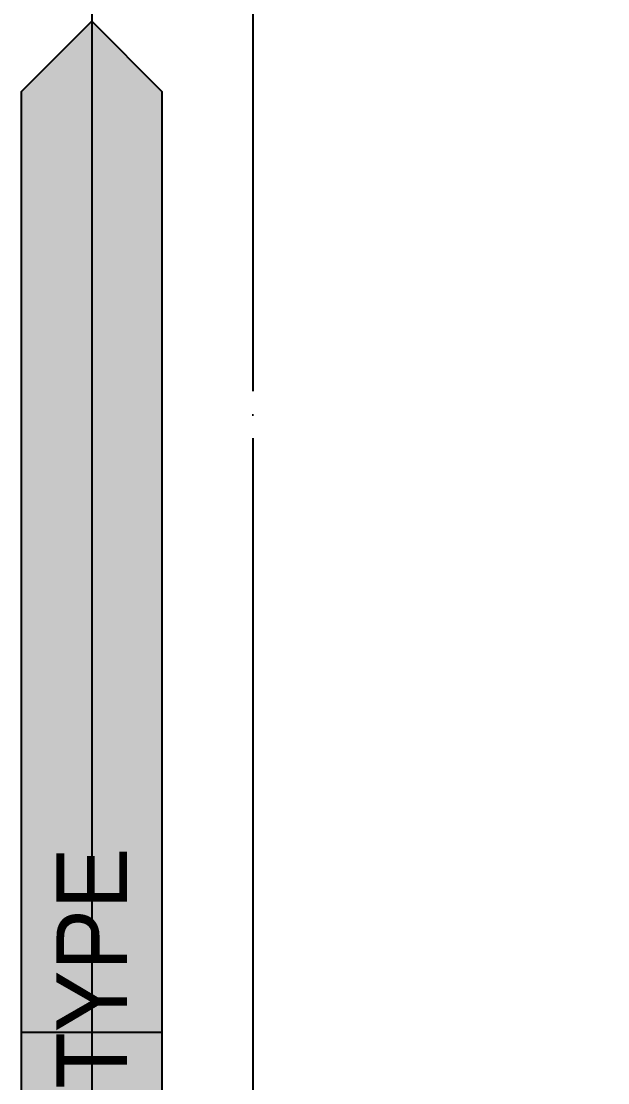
# Model space of a CAD drawing. Header units: millimetres. Extents: x 840000 to 1054178, y 0 to 59400.
# Drawn here: x 856287 to 858783, y 19056 to 23571 of the extents above; entities that cross this region are included whole.
import ezdxf
from ezdxf.enums import TextEntityAlignment as Align
from ezdxf.xclip import XClip

# ---------------------------------------------------------------- set-up
doc = ezdxf.new("R2010")
doc.units = ezdxf.units.MM
doc.header["$LTSCALE"] = 100
doc.header["$XCLIPFRAME"] = 0
doc.linetypes.add('X - 평면도$0$CEN', pattern=[62, 60, -1, 0, -1])
for name, color, linetype in [('AA-XXXX-253', 253, 'Continuous'), ('TEX', 7, 'Continuous'), ('X - 평면도$0$A-CEN', 1, 'X - 평면도$0$CEN')]:
    doc.layers.add(name, color=color, linetype=linetype)
doc.layers.add('DEFPOINT', color=163, linetype='Continuous', plot=False)
doc.styles.add('HAUD01', font='Dotum.ttf')

# ---------------------------------------------------------------- blocks, each defined once
blk = doc.blocks.new('20220111_기준층 세대명')
at = {"layer": 'AA-XXXX-253'}
blk.add_hatch(color=256, dxfattribs=at).paths.add_polyline_path([(-47252.2, -2039.1), (-46952.2, -2339.1), (-46652.2, -2039.1), (-46652.2, 5960.9), (-46952.2, 6260.9), (-47252.2, 5960.9)])
blk.add_lwpolyline([(-46952.2, 6260.9), (-47252.2, 5960.9), (-47252.2, -2039.1), (-46952.2, -2339.1), (-46652.2, -2039.1), (-46652.2, 5960.9)], close=True)
at = {"layer": 'DEFPOINT'}
blk.add_line((-47252.2, 1960.9), (-46652.2, 1960.9), dxfattribs=at)
blk.add_lwpolyline([(-1557.2, 3535.9), (-1557.2, 33935.9), (-46952.2, 33935.9), (-46952.2, -4889.1), (-23212.2, -4889.1), (-23212.2, 3535.9), (-1557.2, 3535.9)], dxfattribs=at)
at = {"layer": 'TEX', "style": 'HAUD01'}
blk.add_text('65 TYPE', height=300, rotation=90, dxfattribs=at).set_placement((-46952.2, 1960.9), align=Align.MIDDLE_CENTER)
blk = doc.blocks.new('X - 평면도', base_point=(-475.4, -286.7))
at = {"layer": 'X - 평면도$0$A-CEN', "color": 5}
blk.add_line((1296522, 68689.6), (1296522, 22495.2), dxfattribs=at)

msp = doc.modelspace()

# ---------------------------------------------------------------- block references
ref = msp.add_blockref('X - 평면도', (-439725.3, -16179.1))
XClip(ref).set_block_clipping_path([(1279249.9173513227, 15892.4151621314), (1363249.9173513227, 75292.4151621313)])

# ---------------------------------------------------------------- next in the draw order: block references
msp.add_blockref('20220111_기준층 세대명', (903539.4, 17309.8))

doc.saveas('drawing.dxf')
